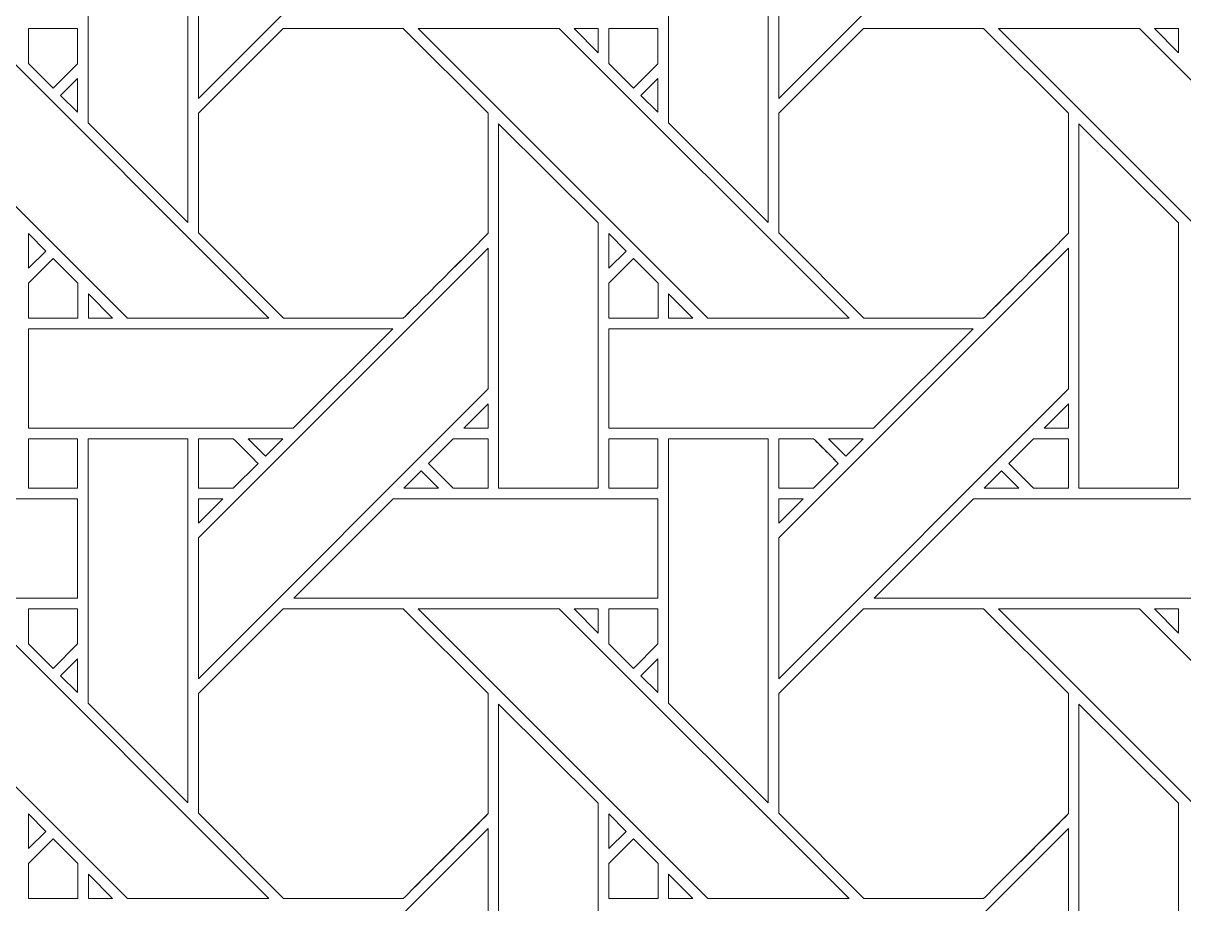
# Model space of a CAD drawing. Header units: inches. Extents: x 4.9 to 19.9, y 3.1 to 15.1.
# Drawn here: x 14.231 to 16.129, y 12.17 to 13.61 of the extents above; entities that cross this region are included whole.
import ezdxf

# ---------------------------------------------------------------- set-up
doc = ezdxf.new("R2010")
doc.units = ezdxf.units.IN
doc.header["$MEASUREMENT"] = 0
doc.layers.add('Design', color=7, linetype='Continuous', lineweight=0)

msp = doc.modelspace()

# ---------------------------------------------------------------- linework, layer by layer
at = {"layer": 'Design'}
for points, knots in [([(4.8829, 15.0948), (4.8829, 15.0948), (4.8829, 3.0948), (4.8829, 3.0948), (4.8829, 3.0948), (19.8829, 3.0948), (19.8829, 3.0948), (19.8829, 3.0948), (19.8829, 15.0948), (19.8829, 15.0948), (19.8829, 15.0948), (4.8829, 15.0948), (4.8829, 15.0948)], [0, 0, 0, 0, 1, 1, 1, 2, 2, 2, 3, 3, 3, 4, 4, 4, 4]), ([(5.4052, 14.5679), (5.4052, 14.5679), (5.4052, 3.6216), (5.4052, 3.6216), (5.4052, 3.6216), (19.3605, 3.6216), (19.3605, 3.6216), (19.3605, 3.6216), (19.3605, 14.5679), (19.3605, 14.5679), (19.3605, 14.5679), (5.4052, 14.5679), (5.4052, 14.5679)], [0, 0, 0, 0, 1, 1, 1, 2, 2, 2, 3, 3, 3, 4, 4, 4, 4]), ([(14.9915, 13.9603), (14.9915, 13.9603), (14.5179, 13.4866), (14.5179, 13.4866), (14.5179, 13.4866), (14.5179, 13.7167), (14.5179, 13.7167), (14.5179, 13.7167), (14.9915, 14.1903), (14.9915, 14.1903), (14.9915, 14.1903), (14.9915, 13.9603), (14.9915, 13.9603)], [0, 0, 0, 0, 1, 1, 1, 2, 2, 2, 3, 3, 3, 4, 4, 4, 4]), ([(15.9403, 13.9603), (15.9403, 13.9603), (15.4666, 13.4866), (15.4666, 13.4866), (15.4666, 13.4866), (15.4666, 13.7167), (15.4666, 13.7167), (15.4666, 13.7167), (15.9403, 14.1903), (15.9403, 14.1903), (15.9403, 14.1903), (15.9403, 13.9603), (15.9403, 13.9603)], [0, 0, 0, 0, 1, 1, 1, 2, 2, 2, 3, 3, 3, 4, 4, 4, 4]), ([(14.3378, 13.4466), (14.3378, 13.4466), (14.3378, 13.8788), (14.3378, 13.8788), (14.3378, 13.8788), (14.5007, 13.8788), (14.5007, 13.8788), (14.5007, 13.8788), (14.5007, 13.2837), (14.5007, 13.2837), (14.5007, 13.2837), (14.3378, 13.4466), (14.3378, 13.4466)], [0, 0, 0, 0, 1, 1, 1, 2, 2, 2, 3, 3, 3, 4, 4, 4, 4]), ([(15.2865, 13.4466), (15.2865, 13.4466), (15.2865, 13.8788), (15.2865, 13.8788), (15.2865, 13.8788), (15.4494, 13.8788), (15.4494, 13.8788), (15.4494, 13.8788), (15.4494, 13.2837), (15.4494, 13.2837), (15.4494, 13.2837), (15.2865, 13.4466), (15.2865, 13.4466)], [0, 0, 0, 0, 1, 1, 1, 2, 2, 2, 3, 3, 3, 4, 4, 4, 4]), ([(14.6329, 13.1273), (14.6329, 13.1273), (14.4018, 13.1273), (14.4018, 13.1273), (14.4018, 13.1273), (13.9283, 13.601), (13.9283, 13.601), (13.9283, 13.601), (14.1592, 13.601), (14.1592, 13.601), (14.1592, 13.601), (14.6329, 13.1273), (14.6329, 13.1273)], [0, 0, 0, 0, 1, 1, 1, 2, 2, 2, 3, 3, 3, 4, 4, 4, 4]), ([(14.3203, 13.601), (14.3203, 13.601), (14.3203, 13.5434), (14.3203, 13.5434), (14.3203, 13.5434), (14.2803, 13.5035), (14.2803, 13.5035), (14.2803, 13.5035), (14.24, 13.5438), (14.24, 13.5438), (14.24, 13.5438), (14.24, 13.601), (14.24, 13.601), (14.24, 13.601), (14.3203, 13.601), (14.3203, 13.601)], [0, 0, 0, 0, 1, 1, 1, 2, 2, 2, 3, 3, 3, 4, 4, 4, 5, 5, 5, 5]), ([(14.2803, 13.5035), (14.2803, 13.5035), (14.24, 13.5438), (14.24, 13.5438), (14.24, 13.5438), (14.24, 13.601), (14.24, 13.601), (14.24, 13.601), (14.3203, 13.601), (14.3203, 13.601), (14.3203, 13.601), (14.3203, 13.5434), (14.3203, 13.5434), (14.3203, 13.5434), (14.2803, 13.5035), (14.2803, 13.5035)], [0, 0, 0, 0, 1, 1, 1, 2, 2, 2, 3, 3, 3, 4, 4, 4, 5, 5, 5, 5]), ([(14.6566, 13.601), (14.6566, 13.601), (14.8528, 13.601), (14.8528, 13.601), (14.8528, 13.601), (14.9915, 13.4623), (14.9915, 13.4623), (14.9915, 13.4623), (14.9915, 13.2661), (14.9915, 13.2661), (14.9737, 13.2481), (14.8618, 13.1364), (14.8528, 13.1274), (14.8528, 13.1274), (14.6571, 13.1274), (14.6571, 13.1274), (14.6571, 13.1274), (14.5179, 13.2666), (14.5179, 13.2666), (14.5179, 13.2666), (14.5179, 13.4623), (14.5179, 13.4623), (14.5179, 13.4623), (14.6566, 13.601), (14.6566, 13.601)], [0, 0, 0, 0, 1, 1, 1, 2, 2, 2, 3, 3, 3, 4, 4, 4, 5, 5, 5, 6, 6, 6, 7, 7, 7, 8, 8, 8, 8]), ([(14.9915, 13.4623), (14.9915, 13.4623), (14.9915, 13.2661), (14.9915, 13.2661), (14.9738, 13.2482), (14.8619, 13.1365), (14.8528, 13.1274), (14.8528, 13.1274), (14.6571, 13.1274), (14.6571, 13.1274), (14.6571, 13.1274), (14.5179, 13.2666), (14.5179, 13.2666), (14.5179, 13.2666), (14.5179, 13.4623), (14.5179, 13.4623), (14.5179, 13.4623), (14.6566, 13.601), (14.6566, 13.601), (14.6566, 13.601), (14.8528, 13.601), (14.8528, 13.601), (14.8528, 13.601), (14.9915, 13.4623), (14.9915, 13.4623)], [0, 0, 0, 0, 1, 1, 1, 2, 2, 2, 3, 3, 3, 4, 4, 4, 5, 5, 5, 6, 6, 6, 7, 7, 7, 8, 8, 8, 8]), ([(15.5816, 13.1273), (15.5816, 13.1273), (15.3506, 13.1273), (15.3506, 13.1273), (15.3506, 13.1273), (14.877, 13.601), (14.877, 13.601), (14.877, 13.601), (15.1079, 13.601), (15.1079, 13.601), (15.1079, 13.601), (15.5816, 13.1273), (15.5816, 13.1273)], [0, 0, 0, 0, 1, 1, 1, 2, 2, 2, 3, 3, 3, 4, 4, 4, 4]), ([(15.1321, 13.601), (15.1321, 13.601), (15.1715, 13.601), (15.1715, 13.601), (15.1715, 13.601), (15.1715, 13.5611), (15.1715, 13.5611), (15.1715, 13.5611), (15.1321, 13.601), (15.1321, 13.601)], [0, 0, 0, 0, 1, 1, 1, 2, 2, 2, 3, 3, 3, 3]), ([(15.269, 13.601), (15.269, 13.601), (15.269, 13.5434), (15.269, 13.5434), (15.269, 13.5434), (15.2291, 13.5035), (15.2291, 13.5035), (15.2291, 13.5035), (15.1887, 13.5438), (15.1887, 13.5438), (15.1887, 13.5438), (15.1887, 13.601), (15.1887, 13.601), (15.1887, 13.601), (15.269, 13.601), (15.269, 13.601)], [0, 0, 0, 0, 1, 1, 1, 2, 2, 2, 3, 3, 3, 4, 4, 4, 5, 5, 5, 5]), ([(15.2291, 13.5035), (15.2291, 13.5035), (15.1887, 13.5438), (15.1887, 13.5438), (15.1887, 13.5438), (15.1887, 13.601), (15.1887, 13.601), (15.1887, 13.601), (15.269, 13.601), (15.269, 13.601), (15.269, 13.601), (15.269, 13.5434), (15.269, 13.5434), (15.269, 13.5434), (15.2291, 13.5035), (15.2291, 13.5035)], [0, 0, 0, 0, 1, 1, 1, 2, 2, 2, 3, 3, 3, 4, 4, 4, 5, 5, 5, 5]), ([(15.6053, 13.601), (15.6053, 13.601), (15.8015, 13.601), (15.8015, 13.601), (15.8015, 13.601), (15.9403, 13.4623), (15.9403, 13.4623), (15.9403, 13.4623), (15.9403, 13.2661), (15.9403, 13.2661), (15.9225, 13.2481), (15.8105, 13.1364), (15.8016, 13.1274), (15.8016, 13.1274), (15.6058, 13.1274), (15.6058, 13.1274), (15.6058, 13.1274), (15.4666, 13.2666), (15.4666, 13.2666), (15.4666, 13.2666), (15.4666, 13.4623), (15.4666, 13.4623), (15.4666, 13.4623), (15.6053, 13.601), (15.6053, 13.601)], [0, 0, 0, 0, 1, 1, 1, 2, 2, 2, 3, 3, 3, 4, 4, 4, 5, 5, 5, 6, 6, 6, 7, 7, 7, 8, 8, 8, 8]), ([(15.9403, 13.4623), (15.9403, 13.4623), (15.9403, 13.2661), (15.9403, 13.2661), (15.9226, 13.2483), (15.8107, 13.1365), (15.8016, 13.1274), (15.8016, 13.1274), (15.6058, 13.1274), (15.6058, 13.1274), (15.6058, 13.1274), (15.4666, 13.2666), (15.4666, 13.2666), (15.4666, 13.2666), (15.4666, 13.4623), (15.4666, 13.4623), (15.4666, 13.4623), (15.6053, 13.601), (15.6053, 13.601), (15.6053, 13.601), (15.8015, 13.601), (15.8015, 13.601), (15.8015, 13.601), (15.9403, 13.4623), (15.9403, 13.4623)], [0, 0, 0, 0, 1, 1, 1, 2, 2, 2, 3, 3, 3, 4, 4, 4, 5, 5, 5, 6, 6, 6, 7, 7, 7, 8, 8, 8, 8]), ([(16.5303, 13.1273), (16.5303, 13.1273), (16.2993, 13.1273), (16.2993, 13.1273), (16.2993, 13.1273), (15.8257, 13.601), (15.8257, 13.601), (15.8257, 13.601), (16.0567, 13.601), (16.0567, 13.601), (16.0567, 13.601), (16.5303, 13.1273), (16.5303, 13.1273)], [0, 0, 0, 0, 1, 1, 1, 2, 2, 2, 3, 3, 3, 4, 4, 4, 4]), ([(16.0808, 13.601), (16.0808, 13.601), (16.1202, 13.601), (16.1202, 13.601), (16.1202, 13.601), (16.1202, 13.5611), (16.1202, 13.5611), (16.1202, 13.5611), (16.0808, 13.601), (16.0808, 13.601)], [0, 0, 0, 0, 1, 1, 1, 2, 2, 2, 3, 3, 3, 3]), ([(14.3203, 13.5191), (14.3203, 13.5191), (14.3203, 13.464), (14.3203, 13.464), (14.3203, 13.464), (14.2925, 13.4913), (14.2925, 13.4913), (14.2925, 13.4913), (14.3203, 13.5191), (14.3203, 13.5191)], [0, 0, 0, 0, 1, 1, 1, 2, 2, 2, 3, 3, 3, 3]), ([(15.269, 13.5191), (15.269, 13.5191), (15.269, 13.464), (15.269, 13.464), (15.269, 13.464), (15.2412, 13.4913), (15.2412, 13.4913), (15.2412, 13.4913), (15.269, 13.5191), (15.269, 13.5191)], [0, 0, 0, 0, 1, 1, 1, 2, 2, 2, 3, 3, 3, 3]), ([(15.0087, 12.8493), (15.0087, 12.8493), (15.0087, 13.4452), (15.0087, 13.4452), (15.0087, 13.4452), (15.1714, 13.283), (15.1714, 13.283), (15.1714, 13.283), (15.1714, 12.8493), (15.1714, 12.8493), (15.1714, 12.8493), (15.0087, 12.8493), (15.0087, 12.8493)], [0, 0, 0, 0, 1, 1, 1, 2, 2, 2, 3, 3, 3, 4, 4, 4, 4]), ([(15.9574, 12.8493), (15.9574, 12.8493), (15.9574, 13.4452), (15.9574, 13.4452), (15.9574, 13.4452), (16.1201, 13.283), (16.1201, 13.283), (16.1201, 13.283), (16.1201, 12.8493), (16.1201, 12.8493), (16.1201, 12.8493), (15.9574, 12.8493), (15.9574, 12.8493)], [0, 0, 0, 0, 1, 1, 1, 2, 2, 2, 3, 3, 3, 4, 4, 4, 4]), ([(14.24, 13.2088), (14.24, 13.2088), (14.24, 13.2655), (14.24, 13.2655), (14.24, 13.2655), (14.2682, 13.2369), (14.2682, 13.2369), (14.2682, 13.2369), (14.24, 13.2088), (14.24, 13.2088)], [0, 0, 0, 0, 1, 1, 1, 2, 2, 2, 3, 3, 3, 3]), ([(15.1887, 13.2088), (15.1887, 13.2088), (15.1887, 13.2655), (15.1887, 13.2655), (15.1887, 13.2655), (15.2169, 13.2369), (15.2169, 13.2369), (15.2169, 13.2369), (15.1887, 13.2088), (15.1887, 13.2088)], [0, 0, 0, 0, 1, 1, 1, 2, 2, 2, 3, 3, 3, 3]), ([(14.9915, 13.0116), (14.9915, 13.0116), (14.5179, 12.5379), (14.5179, 12.5379), (14.5179, 12.5379), (14.5179, 12.768), (14.5179, 12.768), (14.5179, 12.768), (14.9915, 13.2416), (14.9915, 13.2416), (14.9915, 13.2416), (14.9915, 13.0116), (14.9915, 13.0116)], [0, 0, 0, 0, 1, 1, 1, 2, 2, 2, 3, 3, 3, 4, 4, 4, 4]), ([(15.9403, 13.0116), (15.9403, 13.0116), (15.4666, 12.5379), (15.4666, 12.5379), (15.4666, 12.5379), (15.4666, 12.768), (15.4666, 12.768), (15.4666, 12.768), (15.9403, 13.2416), (15.9403, 13.2416), (15.9403, 13.2416), (15.9403, 13.0116), (15.9403, 13.0116)], [0, 0, 0, 0, 1, 1, 1, 2, 2, 2, 3, 3, 3, 4, 4, 4, 4]), ([(14.24, 13.1271), (14.24, 13.1271), (14.24, 13.1844), (14.24, 13.1844), (14.24, 13.1844), (14.2803, 13.2247), (14.2803, 13.2247), (14.2803, 13.2247), (14.3207, 13.1844), (14.3207, 13.1844), (14.3207, 13.1844), (14.3207, 13.1271), (14.3207, 13.1271), (14.3207, 13.1271), (14.24, 13.1271), (14.24, 13.1271)], [0, 0, 0, 0, 1, 1, 1, 2, 2, 2, 3, 3, 3, 4, 4, 4, 5, 5, 5, 5]), ([(14.2803, 13.2247), (14.2803, 13.2247), (14.3207, 13.1844), (14.3207, 13.1844), (14.3207, 13.1844), (14.3207, 13.1271), (14.3207, 13.1271), (14.3207, 13.1271), (14.24, 13.1271), (14.24, 13.1271), (14.24, 13.1271), (14.24, 13.1844), (14.24, 13.1844), (14.24, 13.1844), (14.2803, 13.2247), (14.2803, 13.2247)], [0, 0, 0, 0, 1, 1, 1, 2, 2, 2, 3, 3, 3, 4, 4, 4, 5, 5, 5, 5]), ([(15.1887, 13.1271), (15.1887, 13.1271), (15.1887, 13.1844), (15.1887, 13.1844), (15.1887, 13.1844), (15.2291, 13.2247), (15.2291, 13.2247), (15.2291, 13.2247), (15.2694, 13.1844), (15.2694, 13.1844), (15.2694, 13.1844), (15.2694, 13.1271), (15.2694, 13.1271), (15.2694, 13.1271), (15.1887, 13.1271), (15.1887, 13.1271)], [0, 0, 0, 0, 1, 1, 1, 2, 2, 2, 3, 3, 3, 4, 4, 4, 5, 5, 5, 5]), ([(15.2291, 13.2247), (15.2291, 13.2247), (15.2694, 13.1844), (15.2694, 13.1844), (15.2694, 13.1844), (15.2694, 13.1271), (15.2694, 13.1271), (15.2694, 13.1271), (15.1887, 13.1271), (15.1887, 13.1271), (15.1887, 13.1271), (15.1887, 13.1844), (15.1887, 13.1844), (15.1887, 13.1844), (15.2291, 13.2247), (15.2291, 13.2247)], [0, 0, 0, 0, 1, 1, 1, 2, 2, 2, 3, 3, 3, 4, 4, 4, 5, 5, 5, 5]), ([(14.3379, 13.1273), (14.3379, 13.1273), (14.3379, 13.1671), (14.3379, 13.1671), (14.3379, 13.1671), (14.3776, 13.1273), (14.3776, 13.1273), (14.3776, 13.1273), (14.3379, 13.1273), (14.3379, 13.1273)], [0, 0, 0, 0, 1, 1, 1, 2, 2, 2, 3, 3, 3, 3]), ([(15.2866, 13.1273), (15.2866, 13.1273), (15.2866, 13.1671), (15.2866, 13.1671), (15.2866, 13.1671), (15.3264, 13.1273), (15.3264, 13.1273), (15.3264, 13.1273), (15.2866, 13.1273), (15.2866, 13.1273)], [0, 0, 0, 0, 1, 1, 1, 2, 2, 2, 3, 3, 3, 3]), ([(14.8357, 13.1101), (14.8357, 13.1101), (14.673, 12.9474), (14.673, 12.9474), (14.673, 12.9474), (14.24, 12.9474), (14.24, 12.9474), (14.24, 12.9474), (14.24, 13.1101), (14.24, 13.1101), (14.24, 13.1101), (14.8357, 13.1101), (14.8357, 13.1101)], [0, 0, 0, 0, 1, 1, 1, 2, 2, 2, 3, 3, 3, 4, 4, 4, 4]), ([(15.7844, 13.1101), (15.7844, 13.1101), (15.6217, 12.9474), (15.6217, 12.9474), (15.6217, 12.9474), (15.1887, 12.9474), (15.1887, 12.9474), (15.1887, 12.9474), (15.1887, 13.1101), (15.1887, 13.1101), (15.1887, 13.1101), (15.7844, 13.1101), (15.7844, 13.1101)], [0, 0, 0, 0, 1, 1, 1, 2, 2, 2, 3, 3, 3, 4, 4, 4, 4]), ([(14.9517, 12.9474), (14.9517, 12.9474), (14.9915, 12.9872), (14.9915, 12.9872), (14.9915, 12.9872), (14.9915, 12.9474), (14.9915, 12.9474), (14.9915, 12.9474), (14.9517, 12.9474), (14.9517, 12.9474)], [0, 0, 0, 0, 1, 1, 1, 2, 2, 2, 3, 3, 3, 3]), ([(15.9005, 12.9474), (15.9005, 12.9474), (15.9403, 12.9872), (15.9403, 12.9872), (15.9403, 12.9872), (15.9403, 12.9474), (15.9403, 12.9474), (15.9403, 12.9474), (15.9005, 12.9474), (15.9005, 12.9474)], [0, 0, 0, 0, 1, 1, 1, 2, 2, 2, 3, 3, 3, 3]), ([(14.3203, 12.8494), (14.3203, 12.8494), (14.24, 12.8494), (14.24, 12.8494), (14.24, 12.8494), (14.24, 12.9301), (14.24, 12.9301), (14.24, 12.9301), (14.3203, 12.9301), (14.3203, 12.9301), (14.3203, 12.9301), (14.3203, 12.8494), (14.3203, 12.8494)], [0, 0, 0, 0, 1, 1, 1, 2, 2, 2, 3, 3, 3, 4, 4, 4, 4]), ([(14.24, 12.8494), (14.24, 12.8494), (14.24, 12.9301), (14.24, 12.9301), (14.24, 12.9301), (14.3203, 12.9301), (14.3203, 12.9301), (14.3203, 12.9301), (14.3203, 12.8494), (14.3203, 12.8494), (14.3203, 12.8494), (14.24, 12.8494), (14.24, 12.8494)], [0, 0, 0, 0, 1, 1, 1, 2, 2, 2, 3, 3, 3, 4, 4, 4, 4]), ([(14.3378, 12.4979), (14.3378, 12.4979), (14.3378, 12.9301), (14.3378, 12.9301), (14.3378, 12.9301), (14.5007, 12.9301), (14.5007, 12.9301), (14.5007, 12.9301), (14.5007, 12.335), (14.5007, 12.335), (14.5007, 12.335), (14.3378, 12.4979), (14.3378, 12.4979)], [0, 0, 0, 0, 1, 1, 1, 2, 2, 2, 3, 3, 3, 4, 4, 4, 4]), ([(14.5749, 12.9301), (14.5801, 12.925), (14.6108, 12.8942), (14.6153, 12.8898), (14.6153, 12.8898), (14.5748, 12.8494), (14.5748, 12.8494), (14.5748, 12.8494), (14.5179, 12.8494), (14.5179, 12.8494), (14.5179, 12.8494), (14.5179, 12.9301), (14.5179, 12.9301), (14.5179, 12.9301), (14.5749, 12.9301), (14.5749, 12.9301)], [0, 0, 0, 0, 1, 1, 1, 2, 2, 2, 3, 3, 3, 4, 4, 4, 5, 5, 5, 5]), ([(14.6153, 12.8898), (14.6153, 12.8898), (14.5748, 12.8494), (14.5748, 12.8494), (14.5748, 12.8494), (14.5179, 12.8494), (14.5179, 12.8494), (14.5179, 12.8494), (14.5179, 12.9301), (14.5179, 12.9301), (14.5179, 12.9301), (14.5749, 12.9301), (14.5749, 12.9301), (14.58, 12.9251), (14.6107, 12.8943), (14.6153, 12.8898)], [0, 0, 0, 0, 1, 1, 1, 2, 2, 2, 3, 3, 3, 4, 4, 4, 5, 5, 5, 5]), ([(14.5993, 12.9301), (14.5993, 12.9301), (14.6557, 12.9301), (14.6557, 12.9301), (14.6557, 12.9301), (14.6275, 12.9019), (14.6275, 12.9019), (14.6275, 12.9019), (14.5993, 12.9301), (14.5993, 12.9301)], [0, 0, 0, 0, 1, 1, 1, 2, 2, 2, 3, 3, 3, 3]), ([(14.9915, 12.9302), (14.9915, 12.9302), (14.9915, 12.8494), (14.9915, 12.8494), (14.9915, 12.8494), (14.9344, 12.8494), (14.9344, 12.8494), (14.9344, 12.8494), (14.8941, 12.8897), (14.8941, 12.8897), (14.8941, 12.8897), (14.9345, 12.9302), (14.9345, 12.9302), (14.9345, 12.9302), (14.9915, 12.9302), (14.9915, 12.9302)], [0, 0, 0, 0, 1, 1, 1, 2, 2, 2, 3, 3, 3, 4, 4, 4, 5, 5, 5, 5]), ([(14.9915, 12.8494), (14.9915, 12.8494), (14.9344, 12.8494), (14.9344, 12.8494), (14.9344, 12.8494), (14.8941, 12.8897), (14.8941, 12.8897), (14.8941, 12.8897), (14.9345, 12.9302), (14.9345, 12.9302), (14.9345, 12.9302), (14.9915, 12.9302), (14.9915, 12.9302), (14.9915, 12.9302), (14.9915, 12.8494), (14.9915, 12.8494)], [0, 0, 0, 0, 1, 1, 1, 2, 2, 2, 3, 3, 3, 4, 4, 4, 5, 5, 5, 5]), ([(15.269, 12.8494), (15.269, 12.8494), (15.1887, 12.8494), (15.1887, 12.8494), (15.1887, 12.8494), (15.1887, 12.9301), (15.1887, 12.9301), (15.1887, 12.9301), (15.269, 12.9301), (15.269, 12.9301), (15.269, 12.9301), (15.269, 12.8494), (15.269, 12.8494)], [0, 0, 0, 0, 1, 1, 1, 2, 2, 2, 3, 3, 3, 4, 4, 4, 4]), ([(15.1887, 12.8494), (15.1887, 12.8494), (15.1887, 12.9301), (15.1887, 12.9301), (15.1887, 12.9301), (15.269, 12.9301), (15.269, 12.9301), (15.269, 12.9301), (15.269, 12.8494), (15.269, 12.8494), (15.269, 12.8494), (15.1887, 12.8494), (15.1887, 12.8494)], [0, 0, 0, 0, 1, 1, 1, 2, 2, 2, 3, 3, 3, 4, 4, 4, 4]), ([(15.2865, 12.4979), (15.2865, 12.4979), (15.2865, 12.9301), (15.2865, 12.9301), (15.2865, 12.9301), (15.4494, 12.9301), (15.4494, 12.9301), (15.4494, 12.9301), (15.4494, 12.335), (15.4494, 12.335), (15.4494, 12.335), (15.2865, 12.4979), (15.2865, 12.4979)], [0, 0, 0, 0, 1, 1, 1, 2, 2, 2, 3, 3, 3, 4, 4, 4, 4]), ([(15.5237, 12.9301), (15.5288, 12.925), (15.5596, 12.8942), (15.564, 12.8898), (15.564, 12.8898), (15.5236, 12.8494), (15.5236, 12.8494), (15.5236, 12.8494), (15.4666, 12.8494), (15.4666, 12.8494), (15.4666, 12.8494), (15.4666, 12.9301), (15.4666, 12.9301), (15.4666, 12.9301), (15.5237, 12.9301), (15.5237, 12.9301)], [0, 0, 0, 0, 1, 1, 1, 2, 2, 2, 3, 3, 3, 4, 4, 4, 5, 5, 5, 5]), ([(15.5483, 12.9054), (15.5483, 12.9054), (15.564, 12.8898), (15.564, 12.8898), (15.564, 12.8898), (15.5236, 12.8494), (15.5236, 12.8494), (15.5236, 12.8494), (15.4666, 12.8494), (15.4666, 12.8494), (15.4666, 12.8494), (15.4666, 12.9301), (15.4666, 12.9301), (15.4666, 12.9301), (15.5237, 12.9301), (15.5237, 12.9301), (15.5291, 12.9248), (15.539, 12.9148), (15.5483, 12.9054)], [0, 0, 0, 0, 1, 1, 1, 2, 2, 2, 3, 3, 3, 4, 4, 4, 5, 5, 5, 6, 6, 6, 6]), ([(15.548, 12.9301), (15.548, 12.9301), (15.6045, 12.9301), (15.6045, 12.9301), (15.6045, 12.9301), (15.5762, 12.9019), (15.5762, 12.9019), (15.5762, 12.9019), (15.548, 12.9301), (15.548, 12.9301)], [0, 0, 0, 0, 1, 1, 1, 2, 2, 2, 3, 3, 3, 3]), ([(15.9403, 12.9302), (15.9403, 12.9302), (15.9403, 12.8494), (15.9403, 12.8494), (15.9403, 12.8494), (15.8832, 12.8494), (15.8832, 12.8494), (15.8832, 12.8494), (15.8428, 12.8897), (15.8428, 12.8897), (15.8428, 12.8897), (15.8832, 12.9302), (15.8832, 12.9302), (15.8832, 12.9302), (15.9403, 12.9302), (15.9403, 12.9302)], [0, 0, 0, 0, 1, 1, 1, 2, 2, 2, 3, 3, 3, 4, 4, 4, 5, 5, 5, 5]), ([(15.9403, 12.8494), (15.9403, 12.8494), (15.8832, 12.8494), (15.8832, 12.8494), (15.8832, 12.8494), (15.8428, 12.8897), (15.8428, 12.8897), (15.8428, 12.8897), (15.8832, 12.9302), (15.8832, 12.9302), (15.8832, 12.9302), (15.9403, 12.9302), (15.9403, 12.9302), (15.9403, 12.9302), (15.9403, 12.8494), (15.9403, 12.8494)], [0, 0, 0, 0, 1, 1, 1, 2, 2, 2, 3, 3, 3, 4, 4, 4, 5, 5, 5, 5]), ([(14.8537, 12.8493), (14.8537, 12.8493), (14.8819, 12.8776), (14.8819, 12.8776), (14.8819, 12.8776), (14.9102, 12.8493), (14.9102, 12.8493), (14.9102, 12.8493), (14.8537, 12.8493), (14.8537, 12.8493)], [0, 0, 0, 0, 1, 1, 1, 2, 2, 2, 3, 3, 3, 3]), ([(15.8024, 12.8493), (15.8024, 12.8493), (15.8307, 12.8776), (15.8307, 12.8776), (15.8307, 12.8776), (15.8589, 12.8493), (15.8589, 12.8493), (15.8589, 12.8493), (15.8024, 12.8493), (15.8024, 12.8493)], [0, 0, 0, 0, 1, 1, 1, 2, 2, 2, 3, 3, 3, 3]), ([(14.3203, 12.8322), (14.3203, 12.8322), (14.3203, 12.6694), (14.3203, 12.6694), (14.3203, 12.6694), (13.725, 12.6694), (13.725, 12.6694), (13.725, 12.6694), (13.8878, 12.8322), (13.8878, 12.8322), (13.8878, 12.8322), (14.3203, 12.8322), (14.3203, 12.8322)], [0, 0, 0, 0, 1, 1, 1, 2, 2, 2, 3, 3, 3, 4, 4, 4, 4]), ([(14.5577, 12.8322), (14.5577, 12.8322), (14.5179, 12.7924), (14.5179, 12.7924), (14.5179, 12.7924), (14.5179, 12.8322), (14.5179, 12.8322), (14.5179, 12.8322), (14.5577, 12.8322), (14.5577, 12.8322)], [0, 0, 0, 0, 1, 1, 1, 2, 2, 2, 3, 3, 3, 3]), ([(15.269, 12.8322), (15.269, 12.8322), (15.269, 12.6694), (15.269, 12.6694), (15.269, 12.6694), (14.6737, 12.6694), (14.6737, 12.6694), (14.6737, 12.6694), (14.8365, 12.8322), (14.8365, 12.8322), (14.8365, 12.8322), (15.269, 12.8322), (15.269, 12.8322)], [0, 0, 0, 0, 1, 1, 1, 2, 2, 2, 3, 3, 3, 4, 4, 4, 4]), ([(15.5064, 12.8322), (15.5064, 12.8322), (15.4666, 12.7924), (15.4666, 12.7924), (15.4666, 12.7924), (15.4666, 12.8322), (15.4666, 12.8322), (15.4666, 12.8322), (15.5064, 12.8322), (15.5064, 12.8322)], [0, 0, 0, 0, 1, 1, 1, 2, 2, 2, 3, 3, 3, 3]), ([(16.2177, 12.8322), (16.2177, 12.8322), (16.2177, 12.6694), (16.2177, 12.6694), (16.2177, 12.6694), (15.6224, 12.6694), (15.6224, 12.6694), (15.6224, 12.6694), (15.7853, 12.8322), (15.7853, 12.8322), (15.7853, 12.8322), (16.2177, 12.8322), (16.2177, 12.8322)], [0, 0, 0, 0, 1, 1, 1, 2, 2, 2, 3, 3, 3, 4, 4, 4, 4]), ([(14.6329, 12.1786), (14.6329, 12.1786), (14.4018, 12.1786), (14.4018, 12.1786), (14.4018, 12.1786), (13.9283, 12.6522), (13.9283, 12.6522), (13.9283, 12.6522), (14.1592, 12.6522), (14.1592, 12.6522), (14.1592, 12.6522), (14.6329, 12.1786), (14.6329, 12.1786)], [0, 0, 0, 0, 1, 1, 1, 2, 2, 2, 3, 3, 3, 4, 4, 4, 4]), ([(14.3203, 12.6523), (14.3203, 12.6523), (14.3203, 12.5947), (14.3203, 12.5947), (14.3203, 12.5947), (14.2803, 12.5547), (14.2803, 12.5547), (14.2803, 12.5547), (14.24, 12.5951), (14.24, 12.5951), (14.24, 12.5951), (14.24, 12.6523), (14.24, 12.6523), (14.24, 12.6523), (14.3203, 12.6523), (14.3203, 12.6523)], [0, 0, 0, 0, 1, 1, 1, 2, 2, 2, 3, 3, 3, 4, 4, 4, 5, 5, 5, 5]), ([(14.2803, 12.5547), (14.2803, 12.5547), (14.24, 12.5951), (14.24, 12.5951), (14.24, 12.5951), (14.24, 12.6523), (14.24, 12.6523), (14.24, 12.6523), (14.3203, 12.6523), (14.3203, 12.6523), (14.3203, 12.6523), (14.3203, 12.5947), (14.3203, 12.5947), (14.3203, 12.5947), (14.2803, 12.5547), (14.2803, 12.5547)], [0, 0, 0, 0, 1, 1, 1, 2, 2, 2, 3, 3, 3, 4, 4, 4, 5, 5, 5, 5]), ([(14.6566, 12.6523), (14.6566, 12.6523), (14.8528, 12.6523), (14.8528, 12.6523), (14.8528, 12.6523), (14.9915, 12.5135), (14.9915, 12.5135), (14.9915, 12.5135), (14.9915, 12.3173), (14.9915, 12.3173), (14.9737, 12.2994), (14.8618, 12.1876), (14.8528, 12.1786), (14.8528, 12.1786), (14.6571, 12.1786), (14.6571, 12.1786), (14.6571, 12.1786), (14.5179, 12.3179), (14.5179, 12.3179), (14.5179, 12.3179), (14.5179, 12.5135), (14.5179, 12.5135), (14.5179, 12.5135), (14.6566, 12.6523), (14.6566, 12.6523)], [0, 0, 0, 0, 1, 1, 1, 2, 2, 2, 3, 3, 3, 4, 4, 4, 5, 5, 5, 6, 6, 6, 7, 7, 7, 8, 8, 8, 8]), ([(14.9915, 12.5135), (14.9915, 12.5135), (14.9915, 12.3173), (14.9915, 12.3173), (14.9734, 12.2991), (14.8616, 12.1874), (14.8528, 12.1786), (14.8528, 12.1786), (14.6571, 12.1786), (14.6571, 12.1786), (14.6571, 12.1786), (14.5179, 12.3179), (14.5179, 12.3179), (14.5179, 12.3179), (14.5179, 12.5135), (14.5179, 12.5135), (14.5179, 12.5135), (14.6566, 12.6523), (14.6566, 12.6523), (14.6566, 12.6523), (14.8528, 12.6523), (14.8528, 12.6523), (14.8528, 12.6523), (14.9915, 12.5135), (14.9915, 12.5135)], [0, 0, 0, 0, 1, 1, 1, 2, 2, 2, 3, 3, 3, 4, 4, 4, 5, 5, 5, 6, 6, 6, 7, 7, 7, 8, 8, 8, 8]), ([(15.5816, 12.1786), (15.5816, 12.1786), (15.3506, 12.1786), (15.3506, 12.1786), (15.3506, 12.1786), (14.877, 12.6522), (14.877, 12.6522), (14.877, 12.6522), (15.1079, 12.6522), (15.1079, 12.6522), (15.1079, 12.6522), (15.5816, 12.1786), (15.5816, 12.1786)], [0, 0, 0, 0, 1, 1, 1, 2, 2, 2, 3, 3, 3, 4, 4, 4, 4]), ([(15.1321, 12.6522), (15.1321, 12.6522), (15.1715, 12.6522), (15.1715, 12.6522), (15.1715, 12.6522), (15.1715, 12.6124), (15.1715, 12.6124), (15.1715, 12.6124), (15.1321, 12.6522), (15.1321, 12.6522)], [0, 0, 0, 0, 1, 1, 1, 2, 2, 2, 3, 3, 3, 3]), ([(15.269, 12.6523), (15.269, 12.6523), (15.269, 12.5947), (15.269, 12.5947), (15.269, 12.5947), (15.2291, 12.5547), (15.2291, 12.5547), (15.2291, 12.5547), (15.1887, 12.5951), (15.1887, 12.5951), (15.1887, 12.5951), (15.1887, 12.6523), (15.1887, 12.6523), (15.1887, 12.6523), (15.269, 12.6523), (15.269, 12.6523)], [0, 0, 0, 0, 1, 1, 1, 2, 2, 2, 3, 3, 3, 4, 4, 4, 5, 5, 5, 5]), ([(15.2291, 12.5547), (15.2291, 12.5547), (15.1887, 12.5951), (15.1887, 12.5951), (15.1887, 12.5951), (15.1887, 12.6523), (15.1887, 12.6523), (15.1887, 12.6523), (15.269, 12.6523), (15.269, 12.6523), (15.269, 12.6523), (15.269, 12.5947), (15.269, 12.5947), (15.269, 12.5947), (15.2291, 12.5547), (15.2291, 12.5547)], [0, 0, 0, 0, 1, 1, 1, 2, 2, 2, 3, 3, 3, 4, 4, 4, 5, 5, 5, 5]), ([(15.6053, 12.6523), (15.6053, 12.6523), (15.8015, 12.6523), (15.8015, 12.6523), (15.8015, 12.6523), (15.9403, 12.5135), (15.9403, 12.5135), (15.9403, 12.5135), (15.9403, 12.3173), (15.9403, 12.3173), (15.9225, 12.2994), (15.8105, 12.1876), (15.8016, 12.1786), (15.8016, 12.1786), (15.6058, 12.1786), (15.6058, 12.1786), (15.6058, 12.1786), (15.4666, 12.3179), (15.4666, 12.3179), (15.4666, 12.3179), (15.4666, 12.5135), (15.4666, 12.5135), (15.4666, 12.5135), (15.6053, 12.6523), (15.6053, 12.6523)], [0, 0, 0, 0, 1, 1, 1, 2, 2, 2, 3, 3, 3, 4, 4, 4, 5, 5, 5, 6, 6, 6, 7, 7, 7, 8, 8, 8, 8]), ([(15.9403, 12.5135), (15.9403, 12.5135), (15.9403, 12.3173), (15.9403, 12.3173), (15.9221, 12.299), (15.8103, 12.1874), (15.8016, 12.1786), (15.8016, 12.1786), (15.6058, 12.1786), (15.6058, 12.1786), (15.6058, 12.1786), (15.4666, 12.3179), (15.4666, 12.3179), (15.4666, 12.3179), (15.4666, 12.5135), (15.4666, 12.5135), (15.4666, 12.5135), (15.6053, 12.6523), (15.6053, 12.6523), (15.6053, 12.6523), (15.8015, 12.6523), (15.8015, 12.6523), (15.8015, 12.6523), (15.9403, 12.5135), (15.9403, 12.5135)], [0, 0, 0, 0, 1, 1, 1, 2, 2, 2, 3, 3, 3, 4, 4, 4, 5, 5, 5, 6, 6, 6, 7, 7, 7, 8, 8, 8, 8]), ([(16.5303, 12.1786), (16.5303, 12.1786), (16.2993, 12.1786), (16.2993, 12.1786), (16.2993, 12.1786), (15.8257, 12.6522), (15.8257, 12.6522), (15.8257, 12.6522), (16.0567, 12.6522), (16.0567, 12.6522), (16.0567, 12.6522), (16.5303, 12.1786), (16.5303, 12.1786)], [0, 0, 0, 0, 1, 1, 1, 2, 2, 2, 3, 3, 3, 4, 4, 4, 4]), ([(16.0808, 12.6522), (16.0808, 12.6522), (16.1202, 12.6522), (16.1202, 12.6522), (16.1202, 12.6522), (16.1202, 12.6124), (16.1202, 12.6124), (16.1202, 12.6124), (16.0808, 12.6522), (16.0808, 12.6522)], [0, 0, 0, 0, 1, 1, 1, 2, 2, 2, 3, 3, 3, 3]), ([(14.3203, 12.5704), (14.3203, 12.5704), (14.3203, 12.5152), (14.3203, 12.5152), (14.3203, 12.5152), (14.2925, 12.5426), (14.2925, 12.5426), (14.2925, 12.5426), (14.3203, 12.5704), (14.3203, 12.5704)], [0, 0, 0, 0, 1, 1, 1, 2, 2, 2, 3, 3, 3, 3]), ([(15.269, 12.5704), (15.269, 12.5704), (15.269, 12.5152), (15.269, 12.5152), (15.269, 12.5152), (15.2412, 12.5426), (15.2412, 12.5426), (15.2412, 12.5426), (15.269, 12.5704), (15.269, 12.5704)], [0, 0, 0, 0, 1, 1, 1, 2, 2, 2, 3, 3, 3, 3]), ([(15.0087, 11.9006), (15.0087, 11.9006), (15.0087, 12.4964), (15.0087, 12.4964), (15.0087, 12.4964), (15.1714, 12.3343), (15.1714, 12.3343), (15.1714, 12.3343), (15.1714, 11.9006), (15.1714, 11.9006), (15.1714, 11.9006), (15.0087, 11.9006), (15.0087, 11.9006)], [0, 0, 0, 0, 1, 1, 1, 2, 2, 2, 3, 3, 3, 4, 4, 4, 4]), ([(15.9574, 11.9006), (15.9574, 11.9006), (15.9574, 12.4964), (15.9574, 12.4964), (15.9574, 12.4964), (16.1201, 12.3343), (16.1201, 12.3343), (16.1201, 12.3343), (16.1201, 11.9006), (16.1201, 11.9006), (16.1201, 11.9006), (15.9574, 11.9006), (15.9574, 11.9006)], [0, 0, 0, 0, 1, 1, 1, 2, 2, 2, 3, 3, 3, 4, 4, 4, 4]), ([(14.24, 12.26), (14.24, 12.26), (14.24, 12.3168), (14.24, 12.3168), (14.24, 12.3168), (14.2682, 12.2882), (14.2682, 12.2882), (14.2682, 12.2882), (14.24, 12.26), (14.24, 12.26)], [0, 0, 0, 0, 1, 1, 1, 2, 2, 2, 3, 3, 3, 3]), ([(15.1887, 12.26), (15.1887, 12.26), (15.1887, 12.3168), (15.1887, 12.3168), (15.1887, 12.3168), (15.2169, 12.2882), (15.2169, 12.2882), (15.2169, 12.2882), (15.1887, 12.26), (15.1887, 12.26)], [0, 0, 0, 0, 1, 1, 1, 2, 2, 2, 3, 3, 3, 3]), ([(14.9915, 12.0628), (14.9915, 12.0628), (14.5179, 11.5892), (14.5179, 11.5892), (14.5179, 11.5892), (14.5179, 11.8193), (14.5179, 11.8193), (14.5179, 11.8193), (14.9915, 12.2929), (14.9915, 12.2929), (14.9915, 12.2929), (14.9915, 12.0628), (14.9915, 12.0628)], [0, 0, 0, 0, 1, 1, 1, 2, 2, 2, 3, 3, 3, 4, 4, 4, 4]), ([(15.9403, 12.0628), (15.9403, 12.0628), (15.4666, 11.5892), (15.4666, 11.5892), (15.4666, 11.5892), (15.4666, 11.8193), (15.4666, 11.8193), (15.4666, 11.8193), (15.9403, 12.2929), (15.9403, 12.2929), (15.9403, 12.2929), (15.9403, 12.0628), (15.9403, 12.0628)], [0, 0, 0, 0, 1, 1, 1, 2, 2, 2, 3, 3, 3, 4, 4, 4, 4]), ([(14.24, 12.1784), (14.24, 12.1784), (14.24, 12.2357), (14.24, 12.2357), (14.24, 12.2357), (14.2803, 12.276), (14.2803, 12.276), (14.2803, 12.276), (14.3207, 12.2357), (14.3207, 12.2357), (14.3207, 12.2357), (14.3207, 12.1784), (14.3207, 12.1784), (14.3207, 12.1784), (14.24, 12.1784), (14.24, 12.1784)], [0, 0, 0, 0, 1, 1, 1, 2, 2, 2, 3, 3, 3, 4, 4, 4, 5, 5, 5, 5]), ([(14.2803, 12.276), (14.2803, 12.276), (14.3207, 12.2357), (14.3207, 12.2357), (14.3207, 12.2357), (14.3207, 12.1784), (14.3207, 12.1784), (14.3207, 12.1784), (14.24, 12.1784), (14.24, 12.1784), (14.24, 12.1784), (14.24, 12.2357), (14.24, 12.2357), (14.24, 12.2357), (14.2803, 12.276), (14.2803, 12.276)], [0, 0, 0, 0, 1, 1, 1, 2, 2, 2, 3, 3, 3, 4, 4, 4, 5, 5, 5, 5]), ([(15.1887, 12.1784), (15.1887, 12.1784), (15.1887, 12.2357), (15.1887, 12.2357), (15.1887, 12.2357), (15.2291, 12.276), (15.2291, 12.276), (15.2291, 12.276), (15.2694, 12.2357), (15.2694, 12.2357), (15.2694, 12.2357), (15.2694, 12.1784), (15.2694, 12.1784), (15.2694, 12.1784), (15.1887, 12.1784), (15.1887, 12.1784)], [0, 0, 0, 0, 1, 1, 1, 2, 2, 2, 3, 3, 3, 4, 4, 4, 5, 5, 5, 5]), ([(15.2291, 12.276), (15.2291, 12.276), (15.2694, 12.2357), (15.2694, 12.2357), (15.2694, 12.2357), (15.2694, 12.1784), (15.2694, 12.1784), (15.2694, 12.1784), (15.1887, 12.1784), (15.1887, 12.1784), (15.1887, 12.1784), (15.1887, 12.2357), (15.1887, 12.2357), (15.1887, 12.2357), (15.2291, 12.276), (15.2291, 12.276)], [0, 0, 0, 0, 1, 1, 1, 2, 2, 2, 3, 3, 3, 4, 4, 4, 5, 5, 5, 5]), ([(14.3379, 12.1786), (14.3379, 12.1786), (14.3379, 12.2184), (14.3379, 12.2184), (14.3379, 12.2184), (14.3776, 12.1786), (14.3776, 12.1786), (14.3776, 12.1786), (14.3379, 12.1786), (14.3379, 12.1786)], [0, 0, 0, 0, 1, 1, 1, 2, 2, 2, 3, 3, 3, 3]), ([(15.2866, 12.1786), (15.2866, 12.1786), (15.2866, 12.2184), (15.2866, 12.2184), (15.2866, 12.2184), (15.3264, 12.1786), (15.3264, 12.1786), (15.3264, 12.1786), (15.2866, 12.1786), (15.2866, 12.1786)], [0, 0, 0, 0, 1, 1, 1, 2, 2, 2, 3, 3, 3, 3])]:
    msp.add_open_spline(points, degree=3, knots=knots, dxfattribs=at)

doc.saveas('drawing.dxf')
